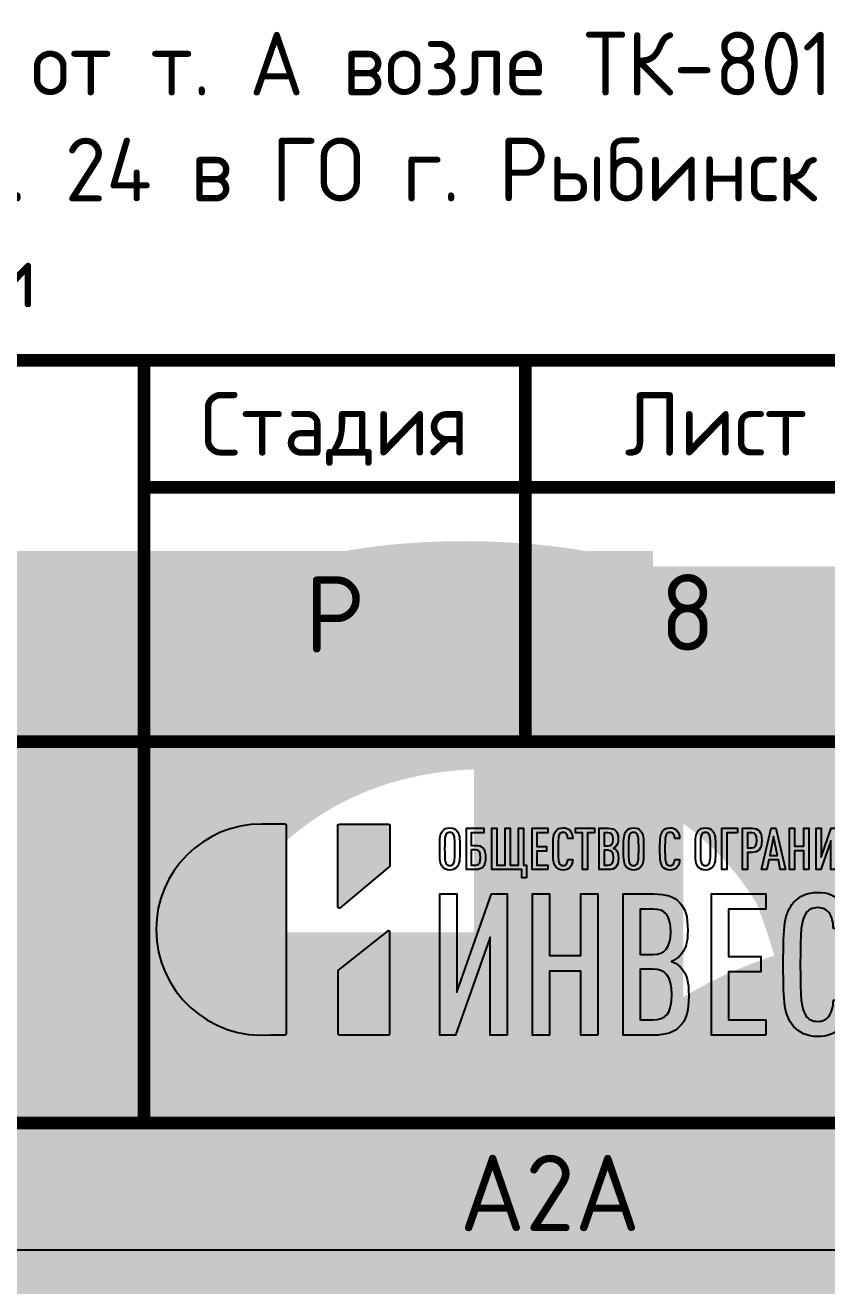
# Model space of a CAD drawing. Header units: metres. Extents: x 1981 to 7362, y 1229 to 3678.
# Drawn here: x 4621.87 to 4653.41, y 1965.56 to 2015.13 of the extents above; entities that cross this region are included whole.
import ezdxf
from ezdxf.enums import TextEntityAlignment as Align

# ---------------------------------------------------------------- set-up
doc = ezdxf.new("R2018")
doc.units = ezdxf.units.M
doc.layers.add('layer 1', color=7, linetype='Continuous')
doc.layers.add('Форматы', color=7, linetype='Continuous')
doc.styles.add('GOST', font='GOST.shx', dxfattribs={"oblique": 15})
doc.styles.add('GOST-2.304_Type-B', font='GOST Common.ttf')
doc.styles.get("Standard").update_dxf_attribs({"font": 'GOST Common.ttf'})

# ---------------------------------------------------------------- blocks, each defined once
blk = doc.blocks.new('*U142')
at = {"style": 'GOST-2.304_Type-B'}
blk.add_attdef('РАЗРАБОТАЛ', text='', height=2.5, dxfattribs=at).set_placement((40.501, -264.224), align=Align.MIDDLE_LEFT)
at = {"style": 'GOST-2.304_Type-B', "flags": 8}
for tag, height, p in [('ДАТА', 2.5, (80.074, -264.402)), ('ЛИСТ', 3, (176.388, -271.915)), ('ЛИСТОВ', 3, (193.888, -271.915)), ('ФОРМАТ', 3, (170.972, -294.745))]:
    blk.add_attdef(tag, text='', height=height, dxfattribs=at).set_placement(p, align=Align.MIDDLE_CENTER)
at = {"style": 'GOST-2.304_Type-B'}
blk.add_attdef('ПРОВЕРИЛ', (40.749, -270.729), '', height=2.5, dxfattribs=at)
at = {"lineweight": 30, "flags": 104}
for tag, p in [('ТЕПЛОВЫЕ_СЕТИ', (120, -269.5)), ('ИМЯ_ЧЕРТЕЖА', (120, -284.5))]:
    blk.add_attdef(tag, text='', height=3, dxfattribs=at).set_placement(p, align=Align.MIDDLE_CENTER)
blk = doc.blocks.new('*U143')
at = {"style": 'GOST-2.304_Type-B'}
blk.add_attdef('РАЗРАБОТАЛ', text='', height=2.5, dxfattribs=at).set_placement((250.501, -264.224), align=Align.MIDDLE_LEFT)
at = {"style": 'GOST-2.304_Type-B', "flags": 8}
for tag, height, p in [('ДАТА', 2.5, (290.074, -264.402)), ('ЛИСТ', 3, (386.388, -271.915)), ('ЛИСТОВ', 3, (403.888, -271.915)), ('ФОРМАТ', 3, (380.972, -294.745))]:
    blk.add_attdef(tag, text='', height=height, dxfattribs=at).set_placement(p, align=Align.MIDDLE_CENTER)
at = {"style": 'GOST-2.304_Type-B'}
blk.add_attdef('ПРОВЕРИЛ', (250.749, -270.729), '', height=2.5, dxfattribs=at)
at = {"lineweight": 30, "flags": 104}
for tag, p in [('ТЕПЛОВЫЕ_СЕТИ', (330, -269.5)), ('ИМЯ_ЧЕРТЕЖА', (330, -284.5))]:
    blk.add_attdef(tag, text='', height=3, dxfattribs=at).set_placement(p, align=Align.MIDDLE_CENTER)
blk = doc.blocks.new('Лого')
h = blk.add_hatch(color=151)
h.set_gradient(color1=(158, 191, 227), color2=(46, 54, 92), tint=1, name='HEMISPHERICAL')
edge = h.paths.add_edge_path()
edge.add_spline(control_points=[(0.349, 0.494), (-0.191, 0.447), (-0.657, 0.871), (-0.657, 1.415), (-0.657, 1.415), (-0.657, 1.925), (-0.243, 2.339), (0.267, 2.339), (0.267, 2.339), (0.267, 2.339), (0.471, 2.339), (0.471, 2.339), (0.471, 2.339), (0.479, 2.339), (0.485, 2.333), (0.485, 2.325), (0.485, 2.325), (0.485, 2.325), (0.485, 0.508), (0.485, 0.508), (0.485, 0.508), (0.485, 0.5), (0.479, 0.494), (0.471, 0.494), (0.471, 0.494), (0.471, 0.494), (0.35, 0.494), (0.35, 0.494), (0.35, 0.494), (0.35, 0.494), (0.349, 0.494), (0.349, 0.494)], knot_values=[0, 0, 0, 0, 0.111111, 0.111111, 0.111111, 0.111211, 0.222222, 0.222222, 0.222222, 0.222322, 0.333333, 0.333333, 0.333333, 0.333433, 0.444444, 0.444444, 0.444444, 0.444544, 0.555556, 0.555556, 0.555556, 0.555656, 0.666667, 0.666667, 0.666667, 0.666767, 0.777778, 0.777778, 0.777778, 0.777878, 1, 1, 1, 1], degree=3, periodic=0)
edge = h.paths.add_edge_path()
edge.add_spline(control_points=[(0.955, 1.604), (0.955, 1.604), (1.385, 1.966), (1.385, 1.966), (1.385, 1.966), (1.388, 1.969), (1.39, 1.972), (1.39, 1.976), (1.39, 1.976), (1.39, 1.976), (1.39, 2.325), (1.39, 2.325), (1.39, 2.325), (1.39, 2.333), (1.384, 2.339), (1.377, 2.339), (1.377, 2.339), (1.377, 2.339), (0.947, 2.339), (0.947, 2.339), (0.947, 2.339), (0.939, 2.339), (0.933, 2.333), (0.933, 2.325), (0.933, 2.325), (0.933, 2.325), (0.933, 1.614), (0.933, 1.614), (0.933, 1.614), (0.933, 1.609), (0.936, 1.604), (0.941, 1.602), (0.941, 1.602), (0.946, 1.6), (0.951, 1.601), (0.955, 1.604)], knot_values=[0, 0, 0, 0, 0.1, 0.1, 0.1, 0.1001, 0.2, 0.2, 0.2, 0.2001, 0.3, 0.3, 0.3, 0.3001, 0.4, 0.4, 0.4, 0.4001, 0.5, 0.5, 0.5, 0.5001, 0.6, 0.6, 0.6, 0.6001, 0.7, 0.7, 0.7, 0.7001, 0.8, 0.8, 0.8, 0.8001, 1, 1, 1, 1], degree=3, periodic=0)
edge = h.paths.add_edge_path()
edge.add_spline(control_points=[(0.938, 1.059), (0.938, 1.059), (1.369, 1.401), (1.369, 1.401), (1.369, 1.401), (1.373, 1.404), (1.378, 1.405), (1.383, 1.402), (1.383, 1.402), (1.387, 1.4), (1.39, 1.396), (1.39, 1.39), (1.39, 1.39), (1.39, 1.39), (1.39, 0.508), (1.39, 0.508), (1.39, 0.508), (1.39, 0.5), (1.384, 0.494), (1.377, 0.494), (1.377, 0.494), (1.377, 0.494), (0.947, 0.494), (0.947, 0.494), (0.947, 0.494), (0.939, 0.494), (0.933, 0.5), (0.933, 0.508), (0.933, 0.508), (0.933, 0.508), (0.933, 1.049), (0.933, 1.049), (0.933, 1.049), (0.933, 1.053), (0.935, 1.057), (0.938, 1.059)], knot_values=[0, 0, 0, 0, 0.1, 0.1, 0.1, 0.1001, 0.2, 0.2, 0.2, 0.2001, 0.3, 0.3, 0.3, 0.3001, 0.4, 0.4, 0.4, 0.4001, 0.5, 0.5, 0.5, 0.5001, 0.6, 0.6, 0.6, 0.6001, 0.7, 0.7, 0.7, 0.7001, 0.8, 0.8, 0.8, 0.8001, 1, 1, 1, 1], degree=3, periodic=0)
at = {"layer": 'layer 1', "color": 159}
for points, knots in [([(0.349, 0.494), (-0.191, 0.447), (-0.657, 0.871), (-0.657, 1.415), (-0.657, 1.415), (-0.657, 1.925), (-0.243, 2.339), (0.267, 2.339), (0.267, 2.339), (0.267, 2.339), (0.471, 2.339), (0.471, 2.339), (0.471, 2.339), (0.479, 2.339), (0.485, 2.333), (0.485, 2.325), (0.485, 2.325), (0.485, 2.325), (0.485, 0.508), (0.485, 0.508), (0.485, 0.508), (0.485, 0.5), (0.479, 0.494), (0.471, 0.494), (0.471, 0.494), (0.471, 0.494), (0.35, 0.494), (0.35, 0.494), (0.35, 0.494), (0.35, 0.494), (0.349, 0.494), (0.349, 0.494)], [0, 0, 0, 0, 0.111111, 0.111111, 0.111111, 0.111111, 0.222222, 0.222222, 0.222222, 0.222222, 0.333333, 0.333333, 0.333333, 0.333333, 0.444444, 0.444444, 0.444444, 0.444444, 0.555556, 0.555556, 0.555556, 0.555556, 0.666667, 0.666667, 0.666667, 0.666667, 0.777778, 0.777778, 0.777778, 0.777778, 1, 1, 1, 1]), ([(0.955, 1.604), (0.955, 1.604), (1.385, 1.966), (1.385, 1.966), (1.385, 1.966), (1.388, 1.969), (1.39, 1.972), (1.39, 1.976), (1.39, 1.976), (1.39, 1.976), (1.39, 2.325), (1.39, 2.325), (1.39, 2.325), (1.39, 2.333), (1.384, 2.339), (1.377, 2.339), (1.377, 2.339), (1.377, 2.339), (0.947, 2.339), (0.947, 2.339), (0.947, 2.339), (0.939, 2.339), (0.933, 2.333), (0.933, 2.325), (0.933, 2.325), (0.933, 2.325), (0.933, 1.614), (0.933, 1.614), (0.933, 1.614), (0.933, 1.609), (0.936, 1.604), (0.941, 1.602), (0.941, 1.602), (0.946, 1.6), (0.951, 1.601), (0.955, 1.604)], [0, 0, 0, 0, 0.1, 0.1, 0.1, 0.1, 0.2, 0.2, 0.2, 0.2, 0.3, 0.3, 0.3, 0.3, 0.4, 0.4, 0.4, 0.4, 0.5, 0.5, 0.5, 0.5, 0.6, 0.6, 0.6, 0.6, 0.7, 0.7, 0.7, 0.7, 0.8, 0.8, 0.8, 0.8, 1, 1, 1, 1]), ([(2.002, 2.121), (2.002, 2.221), (1.999, 2.253), (1.976, 2.279), (1.976, 2.279), (1.962, 2.295), (1.942, 2.306), (1.914, 2.306), (1.914, 2.306), (1.885, 2.306), (1.866, 2.295), (1.852, 2.279), (1.852, 2.279), (1.829, 2.253), (1.826, 2.221), (1.826, 2.121), (1.826, 2.121), (1.826, 2.021), (1.829, 1.988), (1.852, 1.962), (1.852, 1.962), (1.866, 1.946), (1.885, 1.936), (1.914, 1.936), (1.914, 1.936), (1.942, 1.936), (1.962, 1.946), (1.976, 1.962), (1.976, 1.962), (1.999, 1.988), (2.002, 2.021), (2.002, 2.121)], [0, 0, 0, 0, 0.111111, 0.111111, 0.111111, 0.111111, 0.222222, 0.222222, 0.222222, 0.222222, 0.333333, 0.333333, 0.333333, 0.333333, 0.444444, 0.444444, 0.444444, 0.444444, 0.555556, 0.555556, 0.555556, 0.555556, 0.666667, 0.666667, 0.666667, 0.666667, 0.777778, 0.777778, 0.777778, 0.777778, 1, 1, 1, 1]), ([(1.959, 2.121), (1.959, 2.035), (1.956, 2.006), (1.943, 1.989), (1.943, 1.989), (1.937, 1.981), (1.928, 1.975), (1.914, 1.975), (1.914, 1.975), (1.9, 1.975), (1.89, 1.981), (1.884, 1.989), (1.884, 1.989), (1.871, 2.006), (1.869, 2.035), (1.869, 2.121), (1.869, 2.121), (1.869, 2.207), (1.871, 2.235), (1.884, 2.253), (1.884, 2.253), (1.89, 2.261), (1.9, 2.266), (1.914, 2.266), (1.914, 2.266), (1.928, 2.266), (1.937, 2.261), (1.943, 2.253), (1.943, 2.253), (1.956, 2.235), (1.959, 2.207), (1.959, 2.121)], [0, 0, 0, 0, 0.111111, 0.111111, 0.111111, 0.111111, 0.222222, 0.222222, 0.222222, 0.222222, 0.333333, 0.333333, 0.333333, 0.333333, 0.444444, 0.444444, 0.444444, 0.444444, 0.555556, 0.555556, 0.555556, 0.555556, 0.666667, 0.666667, 0.666667, 0.666667, 0.777778, 0.777778, 0.777778, 0.777778, 1, 1, 1, 1]), ([(2.228, 2.046), (2.228, 2.126), (2.196, 2.152), (2.141, 2.152), (2.141, 2.152), (2.141, 2.152), (2.102, 2.152), (2.102, 2.152), (2.102, 2.152), (2.102, 2.152), (2.102, 2.262), (2.102, 2.262), (2.102, 2.262), (2.102, 2.262), (2.212, 2.262), (2.212, 2.262), (2.212, 2.262), (2.212, 2.262), (2.212, 2.302), (2.212, 2.302), (2.212, 2.302), (2.212, 2.302), (2.059, 2.302), (2.059, 2.302), (2.059, 2.302), (2.059, 2.302), (2.059, 1.94), (2.059, 1.94), (2.059, 1.94), (2.059, 1.94), (2.141, 1.94), (2.141, 1.94), (2.141, 1.94), (2.195, 1.94), (2.228, 1.966), (2.228, 2.046)], [0, 0, 0, 0, 0.1, 0.1, 0.1, 0.1, 0.2, 0.2, 0.2, 0.2, 0.3, 0.3, 0.3, 0.3, 0.4, 0.4, 0.4, 0.4, 0.5, 0.5, 0.5, 0.5, 0.6, 0.6, 0.6, 0.6, 0.7, 0.7, 0.7, 0.7, 0.8, 0.8, 0.8, 0.8, 1, 1, 1, 1]), ([(2.587, 1.868), (2.587, 1.868), (2.587, 1.979), (2.587, 1.979), (2.587, 1.979), (2.587, 1.979), (2.559, 1.979), (2.559, 1.979), (2.559, 1.979), (2.559, 1.979), (2.559, 2.302), (2.559, 2.302), (2.559, 2.302), (2.559, 2.302), (2.515, 2.302), (2.515, 2.302), (2.515, 2.302), (2.515, 2.302), (2.515, 1.979), (2.515, 1.979), (2.515, 1.979), (2.515, 1.979), (2.442, 1.979), (2.442, 1.979), (2.442, 1.979), (2.442, 1.979), (2.442, 2.302), (2.442, 2.302), (2.442, 2.302), (2.442, 2.302), (2.398, 2.302), (2.398, 2.302), (2.398, 2.302), (2.398, 2.302), (2.398, 1.979), (2.398, 1.979), (2.398, 1.979), (2.398, 1.979), (2.325, 1.979), (2.325, 1.979), (2.325, 1.979), (2.325, 1.979), (2.325, 2.302), (2.325, 2.302), (2.325, 2.302), (2.325, 2.302), (2.282, 2.302), (2.282, 2.302), (2.282, 2.302), (2.282, 2.302), (2.282, 1.94), (2.282, 1.94), (2.282, 1.94), (2.282, 1.94), (2.546, 1.94), (2.546, 1.94), (2.546, 1.94), (2.546, 1.94), (2.546, 1.868), (2.546, 1.868), (2.546, 1.868), (2.546, 1.868), (2.587, 1.868), (2.587, 1.868)], [0, 0, 0, 0, 0.058824, 0.058824, 0.058824, 0.058824, 0.117647, 0.117647, 0.117647, 0.117647, 0.176471, 0.176471, 0.176471, 0.176471, 0.235294, 0.235294, 0.235294, 0.235294, 0.294118, 0.294118, 0.294118, 0.294118, 0.352941, 0.352941, 0.352941, 0.352941, 0.411765, 0.411765, 0.411765, 0.411765, 0.470588, 0.470588, 0.470588, 0.470588, 0.529412, 0.529412, 0.529412, 0.529412, 0.588235, 0.588235, 0.588235, 0.588235, 0.647059, 0.647059, 0.647059, 0.647059, 0.705882, 0.705882, 0.705882, 0.705882, 0.764706, 0.764706, 0.764706, 0.764706, 0.823529, 0.823529, 0.823529, 0.823529, 0.882353, 0.882353, 0.882353, 0.882353, 1, 1, 1, 1]), ([(2.773, 1.94), (2.773, 1.94), (2.773, 1.979), (2.773, 1.979), (2.773, 1.979), (2.773, 1.979), (2.677, 1.979), (2.677, 1.979), (2.677, 1.979), (2.677, 1.979), (2.677, 2.102), (2.677, 2.102), (2.677, 2.102), (2.677, 2.102), (2.76, 2.102), (2.76, 2.102), (2.76, 2.102), (2.76, 2.102), (2.76, 2.141), (2.76, 2.141), (2.76, 2.141), (2.76, 2.141), (2.677, 2.141), (2.677, 2.141), (2.677, 2.141), (2.677, 2.141), (2.677, 2.262), (2.677, 2.262), (2.677, 2.262), (2.677, 2.262), (2.773, 2.262), (2.773, 2.262), (2.773, 2.262), (2.773, 2.262), (2.773, 2.302), (2.773, 2.302), (2.773, 2.302), (2.773, 2.302), (2.634, 2.302), (2.634, 2.302), (2.634, 2.302), (2.634, 2.302), (2.634, 1.94), (2.634, 1.94), (2.634, 1.94), (2.634, 1.94), (2.773, 1.94), (2.773, 1.94)], [0, 0, 0, 0, 0.076923, 0.076923, 0.076923, 0.076923, 0.153846, 0.153846, 0.153846, 0.153846, 0.230769, 0.230769, 0.230769, 0.230769, 0.307692, 0.307692, 0.307692, 0.307692, 0.384615, 0.384615, 0.384615, 0.384615, 0.461538, 0.461538, 0.461538, 0.461538, 0.538462, 0.538462, 0.538462, 0.538462, 0.615385, 0.615385, 0.615385, 0.615385, 0.692308, 0.692308, 0.692308, 0.692308, 0.769231, 0.769231, 0.769231, 0.769231, 0.846154, 0.846154, 0.846154, 0.846154, 1, 1, 1, 1]), ([(2.99, 2.029), (2.99, 2.029), (2.946, 2.029), (2.946, 2.029), (2.946, 2.029), (2.946, 2.014), (2.943, 1.998), (2.935, 1.988), (2.935, 1.988), (2.929, 1.981), (2.92, 1.975), (2.906, 1.975), (2.906, 1.975), (2.892, 1.975), (2.882, 1.981), (2.876, 1.989), (2.876, 1.989), (2.864, 2.006), (2.862, 2.035), (2.862, 2.121), (2.862, 2.121), (2.862, 2.207), (2.864, 2.235), (2.876, 2.253), (2.876, 2.253), (2.882, 2.261), (2.892, 2.266), (2.906, 2.266), (2.906, 2.266), (2.92, 2.266), (2.929, 2.261), (2.935, 2.254), (2.935, 2.254), (2.943, 2.243), (2.946, 2.228), (2.946, 2.213), (2.946, 2.213), (2.946, 2.213), (2.99, 2.213), (2.99, 2.213), (2.99, 2.213), (2.989, 2.242), (2.981, 2.268), (2.964, 2.284), (2.964, 2.284), (2.95, 2.298), (2.932, 2.306), (2.906, 2.306), (2.906, 2.306), (2.878, 2.306), (2.858, 2.295), (2.844, 2.279), (2.844, 2.279), (2.821, 2.252), (2.818, 2.221), (2.818, 2.121), (2.818, 2.121), (2.818, 2.021), (2.821, 1.99), (2.844, 1.962), (2.844, 1.962), (2.858, 1.946), (2.878, 1.936), (2.906, 1.936), (2.906, 1.936), (2.93, 1.936), (2.948, 1.943), (2.962, 1.956), (2.962, 1.956), (2.98, 1.972), (2.989, 1.999), (2.99, 2.029)], [0, 0, 0, 0, 0.052632, 0.052632, 0.052632, 0.052632, 0.105263, 0.105263, 0.105263, 0.105263, 0.157895, 0.157895, 0.157895, 0.157895, 0.210526, 0.210526, 0.210526, 0.210526, 0.263158, 0.263158, 0.263158, 0.263158, 0.315789, 0.315789, 0.315789, 0.315789, 0.368421, 0.368421, 0.368421, 0.368421, 0.421053, 0.421053, 0.421053, 0.421053, 0.473684, 0.473684, 0.473684, 0.473684, 0.526316, 0.526316, 0.526316, 0.526316, 0.578947, 0.578947, 0.578947, 0.578947, 0.631579, 0.631579, 0.631579, 0.631579, 0.684211, 0.684211, 0.684211, 0.684211, 0.736842, 0.736842, 0.736842, 0.736842, 0.789474, 0.789474, 0.789474, 0.789474, 0.842105, 0.842105, 0.842105, 0.842105, 0.894737, 0.894737, 0.894737, 0.894737, 1, 1, 1, 1]), ([(3.18, 2.262), (3.18, 2.262), (3.18, 2.302), (3.18, 2.302), (3.18, 2.302), (3.18, 2.302), (3.015, 2.302), (3.015, 2.302), (3.015, 2.302), (3.015, 2.302), (3.015, 2.262), (3.015, 2.262), (3.015, 2.262), (3.015, 2.262), (3.075, 2.262), (3.075, 2.262), (3.075, 2.262), (3.075, 2.262), (3.075, 1.94), (3.075, 1.94), (3.075, 1.94), (3.075, 1.94), (3.119, 1.94), (3.119, 1.94), (3.119, 1.94), (3.119, 1.94), (3.119, 2.262), (3.119, 2.262), (3.119, 2.262), (3.119, 2.262), (3.18, 2.262), (3.18, 2.262)], [0, 0, 0, 0, 0.111111, 0.111111, 0.111111, 0.111111, 0.222222, 0.222222, 0.222222, 0.222222, 0.333333, 0.333333, 0.333333, 0.333333, 0.444444, 0.444444, 0.444444, 0.444444, 0.555556, 0.555556, 0.555556, 0.555556, 0.666667, 0.666667, 0.666667, 0.666667, 0.777778, 0.777778, 0.777778, 0.777778, 1, 1, 1, 1]), ([(3.39, 2.041), (3.39, 2.072), (3.387, 2.097), (3.369, 2.115), (3.369, 2.115), (3.362, 2.121), (3.354, 2.126), (3.346, 2.128), (3.346, 2.128), (3.353, 2.131), (3.36, 2.136), (3.367, 2.142), (3.367, 2.142), (3.384, 2.159), (3.388, 2.181), (3.388, 2.207), (3.388, 2.207), (3.388, 2.246), (3.382, 2.263), (3.367, 2.28), (3.367, 2.28), (3.352, 2.295), (3.333, 2.302), (3.301, 2.302), (3.301, 2.302), (3.301, 2.302), (3.223, 2.302), (3.223, 2.302), (3.223, 2.302), (3.223, 2.302), (3.223, 1.94), (3.223, 1.94), (3.223, 1.94), (3.223, 1.94), (3.301, 1.94), (3.301, 1.94), (3.301, 1.94), (3.333, 1.94), (3.352, 1.946), (3.367, 1.962), (3.367, 1.962), (3.383, 1.978), (3.39, 1.998), (3.39, 2.041)], [0, 0, 0, 0, 0.083333, 0.083333, 0.083333, 0.083333, 0.166667, 0.166667, 0.166667, 0.166667, 0.25, 0.25, 0.25, 0.25, 0.333333, 0.333333, 0.333333, 0.333333, 0.416667, 0.416667, 0.416667, 0.416667, 0.5, 0.5, 0.5, 0.5, 0.583333, 0.583333, 0.583333, 0.583333, 0.666667, 0.666667, 0.666667, 0.666667, 0.75, 0.75, 0.75, 0.75, 0.833333, 0.833333, 0.833333, 0.833333, 1, 1, 1, 1]), ([(3.344, 2.205), (3.344, 2.163), (3.329, 2.147), (3.298, 2.147), (3.298, 2.147), (3.298, 2.147), (3.266, 2.147), (3.266, 2.147), (3.266, 2.147), (3.266, 2.147), (3.266, 2.262), (3.266, 2.262), (3.266, 2.262), (3.266, 2.262), (3.298, 2.262), (3.298, 2.262), (3.298, 2.262), (3.33, 2.262), (3.344, 2.248), (3.344, 2.205)], [0, 0, 0, 0, 0.166667, 0.166667, 0.166667, 0.166667, 0.333333, 0.333333, 0.333333, 0.333333, 0.5, 0.5, 0.5, 0.5, 0.666667, 0.666667, 0.666667, 0.666667, 1, 1, 1, 1]), ([(3.611, 2.121), (3.611, 2.221), (3.608, 2.253), (3.585, 2.279), (3.585, 2.279), (3.571, 2.295), (3.551, 2.306), (3.523, 2.306), (3.523, 2.306), (3.495, 2.306), (3.475, 2.295), (3.461, 2.279), (3.461, 2.279), (3.438, 2.253), (3.435, 2.221), (3.435, 2.121), (3.435, 2.121), (3.435, 2.021), (3.438, 1.988), (3.461, 1.962), (3.461, 1.962), (3.475, 1.946), (3.495, 1.936), (3.523, 1.936), (3.523, 1.936), (3.551, 1.936), (3.571, 1.946), (3.585, 1.962), (3.585, 1.962), (3.608, 1.988), (3.611, 2.021), (3.611, 2.121)], [0, 0, 0, 0, 0.111111, 0.111111, 0.111111, 0.111111, 0.222222, 0.222222, 0.222222, 0.222222, 0.333333, 0.333333, 0.333333, 0.333333, 0.444444, 0.444444, 0.444444, 0.444444, 0.555556, 0.555556, 0.555556, 0.555556, 0.666667, 0.666667, 0.666667, 0.666667, 0.777778, 0.777778, 0.777778, 0.777778, 1, 1, 1, 1]), ([(3.568, 2.121), (3.568, 2.035), (3.565, 2.006), (3.552, 1.989), (3.552, 1.989), (3.546, 1.981), (3.537, 1.975), (3.523, 1.975), (3.523, 1.975), (3.509, 1.975), (3.499, 1.981), (3.493, 1.989), (3.493, 1.989), (3.48, 2.006), (3.478, 2.035), (3.478, 2.121), (3.478, 2.121), (3.478, 2.207), (3.48, 2.235), (3.493, 2.253), (3.493, 2.253), (3.499, 2.261), (3.509, 2.266), (3.523, 2.266), (3.523, 2.266), (3.537, 2.266), (3.546, 2.261), (3.552, 2.253), (3.552, 2.253), (3.565, 2.235), (3.568, 2.207), (3.568, 2.121)], [0, 0, 0, 0, 0.111111, 0.111111, 0.111111, 0.111111, 0.222222, 0.222222, 0.222222, 0.222222, 0.333333, 0.333333, 0.333333, 0.333333, 0.444444, 0.444444, 0.444444, 0.444444, 0.555556, 0.555556, 0.555556, 0.555556, 0.666667, 0.666667, 0.666667, 0.666667, 0.777778, 0.777778, 0.777778, 0.777778, 1, 1, 1, 1]), ([(3.926, 2.029), (3.926, 2.029), (3.883, 2.029), (3.883, 2.029), (3.883, 2.029), (3.882, 2.014), (3.879, 1.998), (3.871, 1.988), (3.871, 1.988), (3.865, 1.981), (3.856, 1.975), (3.842, 1.975), (3.842, 1.975), (3.828, 1.975), (3.819, 1.981), (3.812, 1.989), (3.812, 1.989), (3.8, 2.006), (3.798, 2.035), (3.798, 2.121), (3.798, 2.121), (3.798, 2.207), (3.8, 2.235), (3.812, 2.253), (3.812, 2.253), (3.819, 2.261), (3.828, 2.266), (3.842, 2.266), (3.842, 2.266), (3.856, 2.266), (3.865, 2.261), (3.871, 2.254), (3.871, 2.254), (3.88, 2.243), (3.882, 2.228), (3.883, 2.213), (3.883, 2.213), (3.883, 2.213), (3.926, 2.213), (3.926, 2.213), (3.926, 2.213), (3.925, 2.242), (3.917, 2.268), (3.9, 2.284), (3.9, 2.284), (3.886, 2.298), (3.868, 2.306), (3.842, 2.306), (3.842, 2.306), (3.814, 2.306), (3.794, 2.295), (3.78, 2.279), (3.78, 2.279), (3.757, 2.252), (3.754, 2.221), (3.754, 2.121), (3.754, 2.121), (3.754, 2.021), (3.757, 1.99), (3.78, 1.962), (3.78, 1.962), (3.794, 1.946), (3.814, 1.936), (3.842, 1.936), (3.842, 1.936), (3.866, 1.936), (3.884, 1.943), (3.898, 1.956), (3.898, 1.956), (3.916, 1.972), (3.925, 1.999), (3.926, 2.029)], [0, 0, 0, 0, 0.052632, 0.052632, 0.052632, 0.052632, 0.105263, 0.105263, 0.105263, 0.105263, 0.157895, 0.157895, 0.157895, 0.157895, 0.210526, 0.210526, 0.210526, 0.210526, 0.263158, 0.263158, 0.263158, 0.263158, 0.315789, 0.315789, 0.315789, 0.315789, 0.368421, 0.368421, 0.368421, 0.368421, 0.421053, 0.421053, 0.421053, 0.421053, 0.473684, 0.473684, 0.473684, 0.473684, 0.526316, 0.526316, 0.526316, 0.526316, 0.578947, 0.578947, 0.578947, 0.578947, 0.631579, 0.631579, 0.631579, 0.631579, 0.684211, 0.684211, 0.684211, 0.684211, 0.736842, 0.736842, 0.736842, 0.736842, 0.789474, 0.789474, 0.789474, 0.789474, 0.842105, 0.842105, 0.842105, 0.842105, 0.894737, 0.894737, 0.894737, 0.894737, 1, 1, 1, 1]), ([(4.241, 2.121), (4.241, 2.221), (4.238, 2.253), (4.214, 2.279), (4.214, 2.279), (4.2, 2.295), (4.181, 2.306), (4.152, 2.306), (4.152, 2.306), (4.124, 2.306), (4.105, 2.295), (4.09, 2.279), (4.09, 2.279), (4.067, 2.253), (4.064, 2.221), (4.064, 2.121), (4.064, 2.121), (4.064, 2.021), (4.067, 1.988), (4.09, 1.962), (4.09, 1.962), (4.105, 1.946), (4.124, 1.936), (4.152, 1.936), (4.152, 1.936), (4.181, 1.936), (4.2, 1.946), (4.214, 1.962), (4.214, 1.962), (4.238, 1.988), (4.241, 2.021), (4.241, 2.121)], [0, 0, 0, 0, 0.111111, 0.111111, 0.111111, 0.111111, 0.222222, 0.222222, 0.222222, 0.222222, 0.333333, 0.333333, 0.333333, 0.333333, 0.444444, 0.444444, 0.444444, 0.444444, 0.555556, 0.555556, 0.555556, 0.555556, 0.666667, 0.666667, 0.666667, 0.666667, 0.777778, 0.777778, 0.777778, 0.777778, 1, 1, 1, 1]), ([(4.197, 2.121), (4.197, 2.035), (4.194, 2.006), (4.182, 1.989), (4.182, 1.989), (4.176, 1.981), (4.167, 1.975), (4.152, 1.975), (4.152, 1.975), (4.138, 1.975), (4.128, 1.981), (4.122, 1.989), (4.122, 1.989), (4.11, 2.006), (4.108, 2.035), (4.108, 2.121), (4.108, 2.121), (4.108, 2.207), (4.11, 2.235), (4.122, 2.253), (4.122, 2.253), (4.128, 2.261), (4.138, 2.266), (4.152, 2.266), (4.152, 2.266), (4.167, 2.266), (4.176, 2.261), (4.182, 2.253), (4.182, 2.253), (4.194, 2.235), (4.197, 2.207), (4.197, 2.121)], [0, 0, 0, 0, 0.111111, 0.111111, 0.111111, 0.111111, 0.222222, 0.222222, 0.222222, 0.222222, 0.333333, 0.333333, 0.333333, 0.333333, 0.444444, 0.444444, 0.444444, 0.444444, 0.555556, 0.555556, 0.555556, 0.555556, 0.666667, 0.666667, 0.666667, 0.666667, 0.777778, 0.777778, 0.777778, 0.777778, 1, 1, 1, 1]), ([(4.434, 2.262), (4.434, 2.262), (4.434, 2.302), (4.434, 2.302), (4.434, 2.302), (4.434, 2.302), (4.297, 2.302), (4.297, 2.302), (4.297, 2.302), (4.297, 2.302), (4.297, 1.94), (4.297, 1.94), (4.297, 1.94), (4.297, 1.94), (4.341, 1.94), (4.341, 1.94), (4.341, 1.94), (4.341, 1.94), (4.341, 2.262), (4.341, 2.262), (4.341, 2.262), (4.341, 2.262), (4.434, 2.262), (4.434, 2.262)], [0, 0, 0, 0, 0.142857, 0.142857, 0.142857, 0.142857, 0.285714, 0.285714, 0.285714, 0.285714, 0.428571, 0.428571, 0.428571, 0.428571, 0.571429, 0.571429, 0.571429, 0.571429, 0.714286, 0.714286, 0.714286, 0.714286, 1, 1, 1, 1]), ([(4.645, 2.196), (4.645, 2.276), (4.614, 2.302), (4.56, 2.302), (4.56, 2.302), (4.56, 2.302), (4.478, 2.302), (4.478, 2.302), (4.478, 2.302), (4.478, 2.302), (4.478, 1.94), (4.478, 1.94), (4.478, 1.94), (4.478, 1.94), (4.522, 1.94), (4.522, 1.94), (4.522, 1.94), (4.522, 1.94), (4.522, 2.091), (4.522, 2.091), (4.522, 2.091), (4.522, 2.091), (4.56, 2.091), (4.56, 2.091), (4.56, 2.091), (4.613, 2.091), (4.645, 2.117), (4.645, 2.196)], [0, 0, 0, 0, 0.125, 0.125, 0.125, 0.125, 0.25, 0.25, 0.25, 0.25, 0.375, 0.375, 0.375, 0.375, 0.5, 0.5, 0.5, 0.5, 0.625, 0.625, 0.625, 0.625, 0.75, 0.75, 0.75, 0.75, 1, 1, 1, 1]), ([(4.602, 2.196), (4.602, 2.148), (4.588, 2.13), (4.558, 2.13), (4.558, 2.13), (4.558, 2.13), (4.522, 2.13), (4.522, 2.13), (4.522, 2.13), (4.522, 2.13), (4.522, 2.262), (4.522, 2.262), (4.522, 2.262), (4.522, 2.262), (4.558, 2.262), (4.558, 2.262), (4.558, 2.262), (4.588, 2.262), (4.602, 2.245), (4.602, 2.196)], [0, 0, 0, 0, 0.166667, 0.166667, 0.166667, 0.166667, 0.333333, 0.333333, 0.333333, 0.333333, 0.5, 0.5, 0.5, 0.5, 0.666667, 0.666667, 0.666667, 0.666667, 1, 1, 1, 1]), ([(4.854, 1.94), (4.854, 1.94), (4.77, 2.302), (4.77, 2.302), (4.77, 2.302), (4.77, 2.302), (4.728, 2.302), (4.728, 2.302), (4.728, 2.302), (4.728, 2.302), (4.644, 1.94), (4.644, 1.94), (4.644, 1.94), (4.644, 1.94), (4.69, 1.94), (4.69, 1.94), (4.69, 1.94), (4.69, 1.94), (4.707, 2.025), (4.707, 2.025), (4.707, 2.025), (4.707, 2.025), (4.791, 2.025), (4.791, 2.025), (4.791, 2.025), (4.791, 2.025), (4.808, 1.94), (4.808, 1.94), (4.808, 1.94), (4.808, 1.94), (4.854, 1.94), (4.854, 1.94)], [0, 0, 0, 0, 0.111111, 0.111111, 0.111111, 0.111111, 0.222222, 0.222222, 0.222222, 0.222222, 0.333333, 0.333333, 0.333333, 0.333333, 0.444444, 0.444444, 0.444444, 0.444444, 0.555556, 0.555556, 0.555556, 0.555556, 0.666667, 0.666667, 0.666667, 0.666667, 0.777778, 0.777778, 0.777778, 0.777778, 1, 1, 1, 1]), ([(4.783, 2.064), (4.783, 2.064), (4.715, 2.064), (4.715, 2.064), (4.715, 2.064), (4.715, 2.064), (4.749, 2.231), (4.749, 2.231), (4.749, 2.231), (4.749, 2.231), (4.783, 2.064), (4.783, 2.064)], [0, 0, 0, 0, 0.25, 0.25, 0.25, 0.25, 0.5, 0.5, 0.5, 0.5, 1, 1, 1, 1]), ([(5.057, 1.94), (5.057, 1.94), (5.057, 2.302), (5.057, 2.302), (5.057, 2.302), (5.057, 2.302), (5.013, 2.302), (5.013, 2.302), (5.013, 2.302), (5.013, 2.302), (5.013, 2.144), (5.013, 2.144), (5.013, 2.144), (5.013, 2.144), (4.933, 2.144), (4.933, 2.144), (4.933, 2.144), (4.933, 2.144), (4.933, 2.302), (4.933, 2.302), (4.933, 2.302), (4.933, 2.302), (4.889, 2.302), (4.889, 2.302), (4.889, 2.302), (4.889, 2.302), (4.889, 1.94), (4.889, 1.94), (4.889, 1.94), (4.889, 1.94), (4.933, 1.94), (4.933, 1.94), (4.933, 1.94), (4.933, 1.94), (4.933, 2.104), (4.933, 2.104), (4.933, 2.104), (4.933, 2.104), (5.013, 2.104), (5.013, 2.104), (5.013, 2.104), (5.013, 2.104), (5.013, 1.94), (5.013, 1.94), (5.013, 1.94), (5.013, 1.94), (5.057, 1.94), (5.057, 1.94)], [0, 0, 0, 0, 0.076923, 0.076923, 0.076923, 0.076923, 0.153846, 0.153846, 0.153846, 0.153846, 0.230769, 0.230769, 0.230769, 0.230769, 0.307692, 0.307692, 0.307692, 0.307692, 0.384615, 0.384615, 0.384615, 0.384615, 0.461538, 0.461538, 0.461538, 0.461538, 0.538462, 0.538462, 0.538462, 0.538462, 0.615385, 0.615385, 0.615385, 0.615385, 0.692308, 0.692308, 0.692308, 0.692308, 0.769231, 0.769231, 0.769231, 0.769231, 0.846154, 0.846154, 0.846154, 0.846154, 1, 1, 1, 1]), ([(5.295, 1.94), (5.295, 1.94), (5.295, 2.302), (5.295, 2.302), (5.295, 2.302), (5.295, 2.302), (5.254, 2.302), (5.254, 2.302), (5.254, 2.302), (5.254, 2.302), (5.166, 2.05), (5.166, 2.05), (5.166, 2.05), (5.166, 2.05), (5.166, 2.302), (5.166, 2.302), (5.166, 2.302), (5.166, 2.302), (5.122, 2.302), (5.122, 2.302), (5.122, 2.302), (5.122, 2.302), (5.122, 1.94), (5.122, 1.94), (5.122, 1.94), (5.122, 1.94), (5.163, 1.94), (5.163, 1.94), (5.163, 1.94), (5.163, 1.94), (5.251, 2.191), (5.251, 2.191), (5.251, 2.191), (5.251, 2.191), (5.251, 1.94), (5.251, 1.94), (5.251, 1.94), (5.251, 1.94), (5.295, 1.94), (5.295, 1.94)], [0, 0, 0, 0, 0.090909, 0.090909, 0.090909, 0.090909, 0.181818, 0.181818, 0.181818, 0.181818, 0.272727, 0.272727, 0.272727, 0.272727, 0.363636, 0.363636, 0.363636, 0.363636, 0.454545, 0.454545, 0.454545, 0.454545, 0.545455, 0.545455, 0.545455, 0.545455, 0.636364, 0.636364, 0.636364, 0.636364, 0.727273, 0.727273, 0.727273, 0.727273, 0.818182, 0.818182, 0.818182, 0.818182, 1, 1, 1, 1]), ([(2.184, 2.046), (2.184, 1.997), (2.169, 1.979), (2.14, 1.979), (2.14, 1.979), (2.14, 1.979), (2.102, 1.979), (2.102, 1.979), (2.102, 1.979), (2.102, 1.979), (2.102, 2.113), (2.102, 2.113), (2.102, 2.113), (2.102, 2.113), (2.14, 2.113), (2.14, 2.113), (2.14, 2.113), (2.169, 2.113), (2.184, 2.095), (2.184, 2.046)], [0, 0, 0, 0, 0.166667, 0.166667, 0.166667, 0.166667, 0.333333, 0.333333, 0.333333, 0.333333, 0.5, 0.5, 0.5, 0.5, 0.666667, 0.666667, 0.666667, 0.666667, 1, 1, 1, 1]), ([(3.347, 2.044), (3.347, 1.994), (3.331, 1.979), (3.298, 1.979), (3.298, 1.979), (3.298, 1.979), (3.266, 1.979), (3.266, 1.979), (3.266, 1.979), (3.266, 1.979), (3.266, 2.109), (3.266, 2.109), (3.266, 2.109), (3.266, 2.109), (3.298, 2.109), (3.298, 2.109), (3.298, 2.109), (3.33, 2.109), (3.347, 2.091), (3.347, 2.044)], [0, 0, 0, 0, 0.166667, 0.166667, 0.166667, 0.166667, 0.333333, 0.333333, 0.333333, 0.333333, 0.5, 0.5, 0.5, 0.5, 0.666667, 0.666667, 0.666667, 0.666667, 1, 1, 1, 1]), ([(2.416, 0.491), (2.416, 0.491), (2.416, 1.727), (2.416, 1.727), (2.416, 1.727), (2.416, 1.727), (2.279, 1.727), (2.279, 1.727), (2.279, 1.727), (2.279, 1.727), (1.975, 0.868), (1.975, 0.868), (1.975, 0.868), (1.975, 0.868), (1.975, 1.727), (1.975, 1.727), (1.975, 1.727), (1.975, 1.727), (1.826, 1.727), (1.826, 1.727), (1.826, 1.727), (1.826, 1.727), (1.826, 0.491), (1.826, 0.491), (1.826, 0.491), (1.826, 0.491), (1.965, 0.491), (1.965, 0.491), (1.965, 0.491), (1.965, 0.491), (2.267, 1.349), (2.267, 1.349), (2.267, 1.349), (2.267, 1.349), (2.267, 0.491), (2.267, 0.491), (2.267, 0.491), (2.267, 0.491), (2.416, 0.491), (2.416, 0.491)], [0, 0, 0, 0, 0.090909, 0.090909, 0.090909, 0.090909, 0.181818, 0.181818, 0.181818, 0.181818, 0.272727, 0.272727, 0.272727, 0.272727, 0.363636, 0.363636, 0.363636, 0.363636, 0.454545, 0.454545, 0.454545, 0.454545, 0.545455, 0.545455, 0.545455, 0.545455, 0.636364, 0.636364, 0.636364, 0.636364, 0.727273, 0.727273, 0.727273, 0.727273, 0.818182, 0.818182, 0.818182, 0.818182, 1, 1, 1, 1]), ([(3.211, 0.491), (3.211, 0.491), (3.211, 1.727), (3.211, 1.727), (3.211, 1.727), (3.211, 1.727), (3.062, 1.727), (3.062, 1.727), (3.062, 1.727), (3.062, 1.727), (3.062, 1.187), (3.062, 1.187), (3.062, 1.187), (3.062, 1.187), (2.787, 1.187), (2.787, 1.187), (2.787, 1.187), (2.787, 1.187), (2.787, 1.727), (2.787, 1.727), (2.787, 1.727), (2.787, 1.727), (2.638, 1.727), (2.638, 1.727), (2.638, 1.727), (2.638, 1.727), (2.638, 0.491), (2.638, 0.491), (2.638, 0.491), (2.638, 0.491), (2.787, 0.491), (2.787, 0.491), (2.787, 0.491), (2.787, 0.491), (2.787, 1.052), (2.787, 1.052), (2.787, 1.052), (2.787, 1.052), (3.062, 1.052), (3.062, 1.052), (3.062, 1.052), (3.062, 1.052), (3.062, 0.491), (3.062, 0.491), (3.062, 0.491), (3.062, 0.491), (3.211, 0.491), (3.211, 0.491)], [0, 0, 0, 0, 0.076923, 0.076923, 0.076923, 0.076923, 0.153846, 0.153846, 0.153846, 0.153846, 0.230769, 0.230769, 0.230769, 0.230769, 0.307692, 0.307692, 0.307692, 0.307692, 0.384615, 0.384615, 0.384615, 0.384615, 0.461538, 0.461538, 0.461538, 0.461538, 0.538462, 0.538462, 0.538462, 0.538462, 0.615385, 0.615385, 0.615385, 0.615385, 0.692308, 0.692308, 0.692308, 0.692308, 0.769231, 0.769231, 0.769231, 0.769231, 0.846154, 0.846154, 0.846154, 0.846154, 1, 1, 1, 1]), ([(4.006, 0.839), (4.006, 0.944), (3.995, 1.028), (3.931, 1.09), (3.931, 1.09), (3.91, 1.109), (3.883, 1.127), (3.855, 1.135), (3.855, 1.135), (3.879, 1.146), (3.903, 1.161), (3.924, 1.182), (3.924, 1.182), (3.985, 1.241), (3.997, 1.314), (3.997, 1.403), (3.997, 1.403), (3.997, 1.536), (3.978, 1.597), (3.924, 1.653), (3.924, 1.653), (3.874, 1.705), (3.808, 1.727), (3.699, 1.727), (3.699, 1.727), (3.699, 1.727), (3.433, 1.727), (3.433, 1.727), (3.433, 1.727), (3.433, 1.727), (3.433, 0.491), (3.433, 0.491), (3.433, 0.491), (3.433, 0.491), (3.699, 0.491), (3.699, 0.491), (3.699, 0.491), (3.808, 0.491), (3.876, 0.514), (3.926, 0.566), (3.926, 0.566), (3.982, 0.623), (4.006, 0.689), (4.006, 0.839)], [0, 0, 0, 0, 0.083333, 0.083333, 0.083333, 0.083333, 0.166667, 0.166667, 0.166667, 0.166667, 0.25, 0.25, 0.25, 0.25, 0.333333, 0.333333, 0.333333, 0.333333, 0.416667, 0.416667, 0.416667, 0.416667, 0.5, 0.5, 0.5, 0.5, 0.583333, 0.583333, 0.583333, 0.583333, 0.666667, 0.666667, 0.666667, 0.666667, 0.75, 0.75, 0.75, 0.75, 0.833333, 0.833333, 0.833333, 0.833333, 1, 1, 1, 1]), ([(4.681, 0.491), (4.681, 0.491), (4.681, 0.625), (4.681, 0.625), (4.681, 0.625), (4.681, 0.625), (4.353, 0.625), (4.353, 0.625), (4.353, 0.625), (4.353, 0.625), (4.353, 1.045), (4.353, 1.045), (4.353, 1.045), (4.353, 1.045), (4.636, 1.045), (4.636, 1.045), (4.636, 1.045), (4.636, 1.045), (4.636, 1.179), (4.636, 1.179), (4.636, 1.179), (4.636, 1.179), (4.353, 1.179), (4.353, 1.179), (4.353, 1.179), (4.353, 1.179), (4.353, 1.594), (4.353, 1.594), (4.353, 1.594), (4.353, 1.594), (4.681, 1.594), (4.681, 1.594), (4.681, 1.594), (4.681, 1.594), (4.681, 1.727), (4.681, 1.727), (4.681, 1.727), (4.681, 1.727), (4.204, 1.727), (4.204, 1.727), (4.204, 1.727), (4.204, 1.727), (4.204, 0.491), (4.204, 0.491), (4.204, 0.491), (4.204, 0.491), (4.681, 0.491), (4.681, 0.491)], [0, 0, 0, 0, 0.076923, 0.076923, 0.076923, 0.076923, 0.153846, 0.153846, 0.153846, 0.153846, 0.230769, 0.230769, 0.230769, 0.230769, 0.307692, 0.307692, 0.307692, 0.307692, 0.384615, 0.384615, 0.384615, 0.384615, 0.461538, 0.461538, 0.461538, 0.461538, 0.538462, 0.538462, 0.538462, 0.538462, 0.615385, 0.615385, 0.615385, 0.615385, 0.692308, 0.692308, 0.692308, 0.692308, 0.769231, 0.769231, 0.769231, 0.769231, 0.846154, 0.846154, 0.846154, 0.846154, 1, 1, 1, 1]), ([(5.42, 0.797), (5.42, 0.797), (5.273, 0.797), (5.273, 0.797), (5.273, 0.797), (5.271, 0.745), (5.261, 0.691), (5.233, 0.655), (5.233, 0.655), (5.214, 0.63), (5.183, 0.611), (5.136, 0.611), (5.136, 0.611), (5.087, 0.611), (5.054, 0.63), (5.033, 0.658), (5.033, 0.658), (4.99, 0.717), (4.983, 0.816), (4.983, 1.109), (4.983, 1.109), (4.983, 1.403), (4.99, 1.502), (5.033, 1.561), (5.033, 1.561), (5.054, 1.588), (5.087, 1.607), (5.136, 1.607), (5.136, 1.607), (5.183, 1.607), (5.214, 1.588), (5.233, 1.564), (5.233, 1.564), (5.262, 1.528), (5.271, 1.476), (5.273, 1.423), (5.273, 1.423), (5.273, 1.423), (5.42, 1.423), (5.42, 1.423), (5.42, 1.423), (5.419, 1.524), (5.389, 1.613), (5.332, 1.668), (5.332, 1.668), (5.283, 1.715), (5.223, 1.741), (5.136, 1.741), (5.136, 1.741), (5.039, 1.741), (4.971, 1.705), (4.924, 1.651), (4.924, 1.651), (4.842, 1.557), (4.834, 1.451), (4.834, 1.109), (4.834, 1.109), (4.834, 0.767), (4.842, 0.662), (4.924, 0.568), (4.924, 0.568), (4.971, 0.514), (5.039, 0.478), (5.136, 0.478), (5.136, 0.478), (5.217, 0.478), (5.278, 0.502), (5.327, 0.545), (5.327, 0.545), (5.387, 0.601), (5.419, 0.693), (5.42, 0.797)], [0, 0, 0, 0, 0.052632, 0.052632, 0.052632, 0.052632, 0.105263, 0.105263, 0.105263, 0.105263, 0.157895, 0.157895, 0.157895, 0.157895, 0.210526, 0.210526, 0.210526, 0.210526, 0.263158, 0.263158, 0.263158, 0.263158, 0.315789, 0.315789, 0.315789, 0.315789, 0.368421, 0.368421, 0.368421, 0.368421, 0.421053, 0.421053, 0.421053, 0.421053, 0.473684, 0.473684, 0.473684, 0.473684, 0.526316, 0.526316, 0.526316, 0.526316, 0.578947, 0.578947, 0.578947, 0.578947, 0.631579, 0.631579, 0.631579, 0.631579, 0.684211, 0.684211, 0.684211, 0.684211, 0.736842, 0.736842, 0.736842, 0.736842, 0.789474, 0.789474, 0.789474, 0.789474, 0.842105, 0.842105, 0.842105, 0.842105, 0.894737, 0.894737, 0.894737, 0.894737, 1, 1, 1, 1]), ([(3.848, 1.396), (3.848, 1.255), (3.798, 1.198), (3.692, 1.198), (3.692, 1.198), (3.692, 1.198), (3.582, 1.198), (3.582, 1.198), (3.582, 1.198), (3.582, 1.198), (3.582, 1.594), (3.582, 1.594), (3.582, 1.594), (3.582, 1.594), (3.692, 1.594), (3.692, 1.594), (3.692, 1.594), (3.799, 1.594), (3.848, 1.545), (3.848, 1.396)], [0, 0, 0, 0, 0.166667, 0.166667, 0.166667, 0.166667, 0.333333, 0.333333, 0.333333, 0.333333, 0.5, 0.5, 0.5, 0.5, 0.666667, 0.666667, 0.666667, 0.666667, 1, 1, 1, 1]), ([(0.938, 1.059), (0.938, 1.059), (1.369, 1.401), (1.369, 1.401), (1.369, 1.401), (1.373, 1.404), (1.378, 1.405), (1.383, 1.402), (1.383, 1.402), (1.387, 1.4), (1.39, 1.396), (1.39, 1.39), (1.39, 1.39), (1.39, 1.39), (1.39, 0.508), (1.39, 0.508), (1.39, 0.508), (1.39, 0.5), (1.384, 0.494), (1.377, 0.494), (1.377, 0.494), (1.377, 0.494), (0.947, 0.494), (0.947, 0.494), (0.947, 0.494), (0.939, 0.494), (0.933, 0.5), (0.933, 0.508), (0.933, 0.508), (0.933, 0.508), (0.933, 1.049), (0.933, 1.049), (0.933, 1.049), (0.933, 1.053), (0.935, 1.057), (0.938, 1.059)], [0, 0, 0, 0, 0.1, 0.1, 0.1, 0.1, 0.2, 0.2, 0.2, 0.2, 0.3, 0.3, 0.3, 0.3, 0.4, 0.4, 0.4, 0.4, 0.5, 0.5, 0.5, 0.5, 0.6, 0.6, 0.6, 0.6, 0.7, 0.7, 0.7, 0.7, 0.8, 0.8, 0.8, 0.8, 1, 1, 1, 1]), ([(3.857, 0.847), (3.857, 0.677), (3.803, 0.625), (3.69, 0.625), (3.69, 0.625), (3.69, 0.625), (3.582, 0.625), (3.582, 0.625), (3.582, 0.625), (3.582, 0.625), (3.582, 1.069), (3.582, 1.069), (3.582, 1.069), (3.582, 1.069), (3.69, 1.069), (3.69, 1.069), (3.69, 1.069), (3.801, 1.069), (3.857, 1.007), (3.857, 0.847)], [0, 0, 0, 0, 0.166667, 0.166667, 0.166667, 0.166667, 0.333333, 0.333333, 0.333333, 0.333333, 0.5, 0.5, 0.5, 0.5, 0.666667, 0.666667, 0.666667, 0.666667, 1, 1, 1, 1])]:
    blk.add_open_spline(points, degree=3, knots=knots, dxfattribs=at)
blk = doc.blocks.new('*U145')
blk.add_lwpolyline([(0, 123), (594, 123), (594, -297), (0, -297)], close=True)
at = {"const_width": 0.5}
blk.add_lwpolyline([(20, 118), (589, 118), (589, -292), (20, -292)], close=True, dxfattribs=at)
for points in [[(404, -262), (589, -262)], [(539, -262), (539, -292)], [(554, -262), (554, -277)], [(539, -267), (589, -267)], [(469, -277), (589, -277)]]:
    blk.add_lwpolyline(points, dxfattribs=at)
at = {"xscale": 4.492609629394886, "yscale": 4.492609629394886, "zscale": 4.492609629394886}
blk.add_blockref('Лого', (542.434, -290.745), dxfattribs=at)
at = {"style": 'GOST-2.304_Type-B'}
for s, height, p in [('Стадия', 2.5, (546.5, -264.5)), ('Лист', 2.5, (561.5, -264.5)), ('Р', 3, (546.5, -272))]:
    blk.add_text(s, height=height, dxfattribs=at).set_placement(p, align=Align.MIDDLE_CENTER)
at = {"insert": (529, -254.5), "char_height": 2.5, "width": 120, "attachment_point": 5, "style": 'GOST'}
blk.add_mtext('{\\fGOST Common|b0|i0|c204|p34;\\Q0;Капитальный ремонт тепловых сетей от т. А возле ТК-8015 по ул. Б. Новикова до ТК-8013  ул. Куйбышева, д. 24 в ГО г. Рыбинск Ярославской области}', dxfattribs=at)
at = {"style": 'GOST-2.304_Type-B'}
blk.add_attdef('РАЗРАБОТАЛ', text='', height=2.5, dxfattribs=at).set_placement((424.501, -264.224), align=Align.MIDDLE_LEFT)
at = {"style": 'GOST-2.304_Type-B', "flags": 8}
for tag, height, p in [('ДАТА', 2.5, (464.074, -264.402)), ('ЛИСТ', 3, (560.388, -271.915)), ('ЛИСТОВ', 3, (577.888, -271.915)), ('ФОРМАТ', 3, (554.972, -294.745))]:
    blk.add_attdef(tag, text='', height=height, dxfattribs=at).set_placement(p, align=Align.MIDDLE_CENTER)
at = {"style": 'GOST-2.304_Type-B'}
blk.add_attdef('ПРОВЕРИЛ', (424.749, -270.729), '', height=2.5, dxfattribs=at)
at = {"lineweight": 30, "flags": 104}
for tag, p in [('ТЕПЛОВЫЕ_СЕТИ', (504, -269.5)), ('ИМЯ_ЧЕРТЕЖА', (504, -284.5))]:
    blk.add_attdef(tag, text='', height=3, dxfattribs=at).set_placement(p, align=Align.MIDDLE_CENTER)

msp = doc.modelspace()

# ---------------------------------------------------------------- block references
at = {"layer": 'Форматы'}
ref = msp.add_blockref('*U145', (4087.543, 2263.953), dxfattribs=at)
lines = msp.add_mtext('Тепловая камера 8013а\\P (М1:50)', dxfattribs={"layer": '0', "insert": (4591.543, 1979.453), "char_height": 70, "attachment_point": 1})
ref.add_attrib('ИМЯ_ЧЕРТЕЖА', '', (4591.543, 1979.453), dxfattribs={"flags": 104}).embed_mtext(lines)
ref.add_attrib('ЛИСТ', '8', dxfattribs={"layer": '0', "height": 3, "style": 'GOST-2.304_Type-B'}).set_placement((4647.931, 1992.038), align=Align.MIDDLE_CENTER)
lines = msp.add_mtext('Тепломеханические решения тепловых сетей', dxfattribs={"layer": '0', "insert": (4591.543, 1994.453), "char_height": 70, "attachment_point": 1})
ref.add_attrib('ТЕПЛОВЫЕ_СЕТИ', '', (4591.543, 1994.453), dxfattribs={"flags": 104}).embed_mtext(lines)
ref.add_attrib('ФОРМАТ', 'А2А', dxfattribs={"layer": '0', "height": 3, "style": 'GOST-2.304_Type-B'}).set_placement((4642.516, 1969.208), align=Align.MIDDLE_CENTER)
ref = msp.add_blockref('*U142', (2943.994, 2279.592), dxfattribs=at)
lines = msp.add_mtext('Общие указания по пожарной безопасности и защите окружающей среды', dxfattribs={"layer": '0', "insert": (3063.994, 1995.092), "char_height": 70, "attachment_point": 1})
ref.add_attrib('ИМЯ_ЧЕРТЕЖА', '', (3063.994, 1995.092), dxfattribs={"flags": 104}).embed_mtext(lines)
lines = msp.add_mtext('Тепломеханические решения тепловых сетей', dxfattribs={"layer": '0', "insert": (3063.994, 2010.092), "char_height": 70, "attachment_point": 1})
ref.add_attrib('ТЕПЛОВЫЕ_СЕТИ', '', (3063.994, 2010.092), dxfattribs={"flags": 104}).embed_mtext(lines)
ref = msp.add_blockref('*U143', (3648.421, 2279.592), dxfattribs=at)
lines = msp.add_mtext('Схема теплотрассы', dxfattribs={"layer": '0', "insert": (3978.421, 1995.092), "char_height": 70, "attachment_point": 1})
ref.add_attrib('ИМЯ_ЧЕРТЕЖА', '', (3978.421, 1995.092), dxfattribs={"flags": 104}).embed_mtext(lines)
lines = msp.add_mtext('Тепломеханические решения тепловых сетей', dxfattribs={"layer": '0', "insert": (3978.421, 2010.092), "char_height": 70, "attachment_point": 1})
ref.add_attrib('ТЕПЛОВЫЕ_СЕТИ', '', (3978.421, 2010.092), dxfattribs={"flags": 104}).embed_mtext(lines)
ref = msp.add_blockref('*U142', (2688.556, 2277.24), dxfattribs=at)
lines = msp.add_mtext('Тепломеханические решения тепловых сетей', dxfattribs={"layer": '0', "insert": (2808.556, 2007.74), "char_height": 70, "attachment_point": 1})
ref.add_attrib('ТЕПЛОВЫЕ_СЕТИ', '', (2808.556, 2007.74), dxfattribs={"flags": 104}).embed_mtext(lines)

doc.saveas('drawing.dxf')
